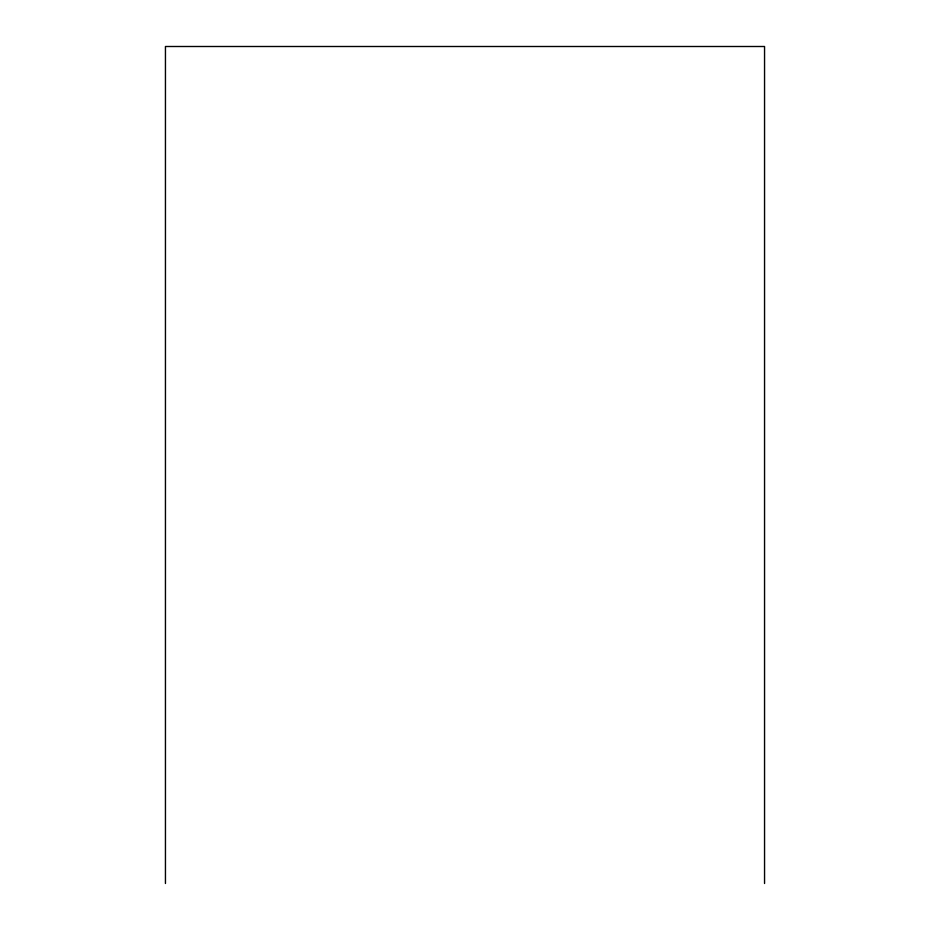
<?xml version="1.0" encoding="UTF-8"?>
<svg xmlns="http://www.w3.org/2000/svg" width="930" height="930" viewBox="0 0 930 930"><rect width="100%" height="100%" fill="white"/><g stroke="black" fill="none" stroke-linecap="round" stroke-linejoin="round"><path stroke-width="1.4" d="M764.553 883.5L764.553 46.5L165.447 46.5L165.447 883.5"/></g></svg>
